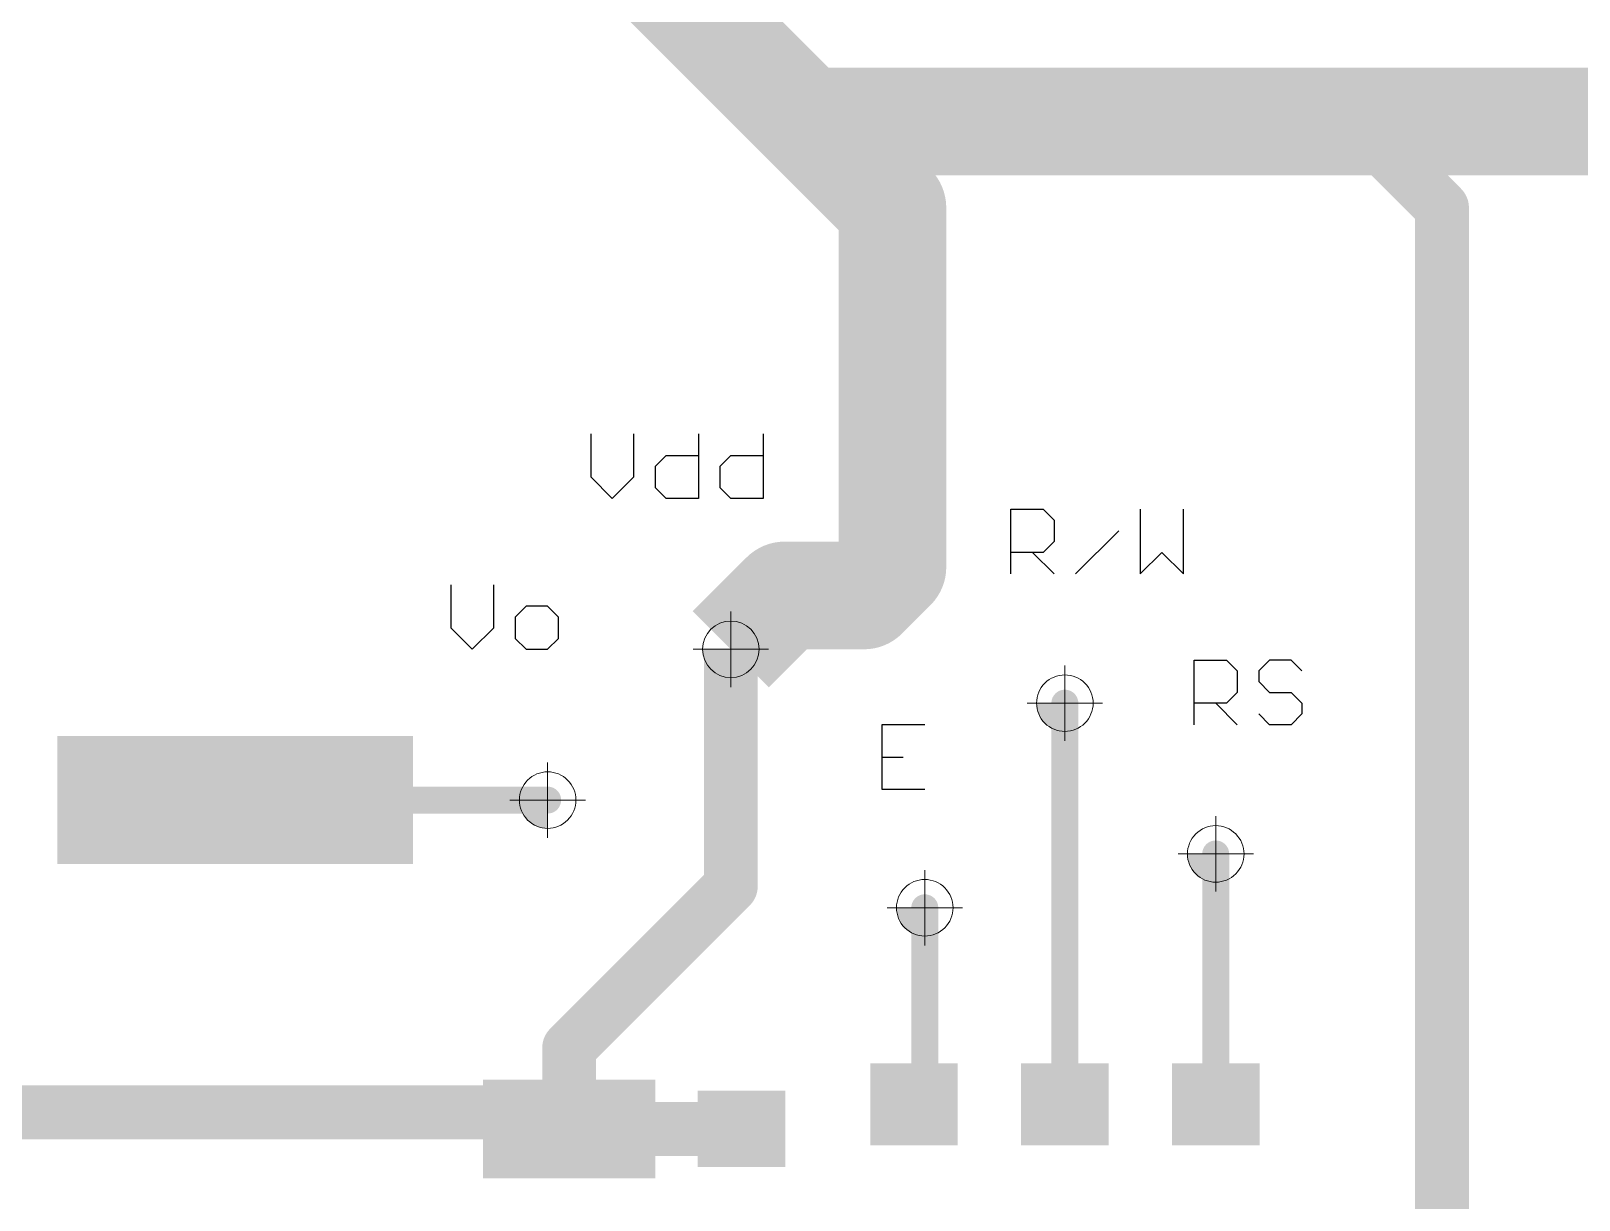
# Model space of a CAD drawing. Header units: millimetres. Extents: x 1557 to 2774, y 1107 to 1474.
# Drawn here: x 1669.47 to 1683.84, y 1399.06 to 1409.91 of the extents above; entities that cross this region are included whole.
import ezdxf

# ---------------------------------------------------------------- set-up
doc = ezdxf.new("R2010")
doc.units = ezdxf.units.MM
for name, color, linetype in [('PDF _Геометрия', 7, 'Continuous'), ('PDF _Сплошная заливка', 7, 'Continuous'), ('TopLayer', 1, 'Continuous')]:
    doc.layers.add(name, color=color, linetype=linetype)

msp = doc.modelspace()

# ---------------------------------------------------------------- hatches: boundary and pattern name
h = msp.add_hatch()
h.set_pattern_fill('ANSI31', color=256)
h.set_pattern_definition([(45, (43.55717398585466, -8.699915543230873), (-2.245064030267288, 2.245064030267288), [])])
h.paths.add_polyline_path([(1705.697023900691, 1410.451677578444), (1705.697023900691, 1410.897676178444), (1705.643023500691, 1410.897676178444), (1705.643023500691, 1411.164675898444), (1706.697021900691, 1411.164675898444), (1706.697021900691, 1411.418675898444), (1705.643023500691, 1411.418675898444), (1705.643023500691, 1411.685675618444), (1705.697023900691, 1411.685675618444), (1705.697023900691, 1412.059700778444), (1705.572020340691, 1412.143226138444), (1705.047022660691, 1411.925764038444), (1704.434730260691, 1412.179383038444), (1704.365522880691, 1412.346464238444), (1704.240524400691, 1412.346464238444), (1704.114276240691, 1412.041674398444), (1704.268776820691, 1411.668675398444), (1703.668812418456, 1411.668675398444, -0.1097177035820696), (1703.697020280691, 1411.541675398444, -0.1097177035822812), (1703.668812418456, 1411.414675398444), (1704.268776820691, 1411.414675398444), (1704.050644160691, 1410.888052118444), (1703.524020880691, 1410.669919458444), (1703.524020880691, 1411.26988386068, -0.2221091514610513), (1703.270020880691, 1411.26988386068), (1703.270020880691, 1410.669919458444), (1702.897019340691, 1410.824420038444), (1702.524020340691, 1410.669919458444), (1702.524020340691, 1411.26988386068, -0.2221091514610513), (1702.270020340691, 1411.26988386068), (1702.270020340691, 1410.669919458444), (1701.897021340691, 1410.824420038444), (1701.524022340691, 1410.669919458444), (1701.524022340691, 1411.26988386068, -0.2221091514610513), (1701.270022340691, 1411.26988386068), (1701.270022340691, 1410.669919458444), (1700.743399060691, 1410.888052118444), (1700.525266400691, 1411.414675398444), (1701.125230802927, 1411.414675398444, -0.1097177035822812), (1701.097022940691, 1411.541675398444, -0.1097177035820696), (1701.125230802927, 1411.668675398444), (1700.525266400691, 1411.668675398444), (1700.679766980691, 1412.041674398444), (1700.525266400691, 1412.414675938444), (1701.125230802927, 1412.414675938444, -0.1097177035820696), (1701.097022940691, 1412.541675938444, -0.1097177035820696), (1701.125230802927, 1412.668675938444), (1700.525266400691, 1412.668675938444), (1700.639464800691, 1412.944377698444), (1700.625296680691, 1412.965581618444), (1700.484240320691, 1412.951690358444), (1700.309315600691, 1412.529382338444), (1699.697023200691, 1412.275763338444), (1699.300760340691, 1412.439900678444), (1699.151022260691, 1412.439900678444), (1699.151022260691, 1412.418676438444), (1698.097023860691, 1412.418676438444), (1698.097023860691, 1412.164676438444), (1699.151022260691, 1412.164676438444), (1699.151022260691, 1411.897676718444), (1699.097021860691, 1411.897676718444), (1699.097021860691, 1410.951676578444), (1699.097021860691, 1409.951676038444), (1699.097021860691, 1409.451677038444), (1698.125451540691, 1409.451677038444), (1698.097023860691, 1409.439901598444), (1697.897024260691, 1409.439901598444), (1697.897024260691, 1408.041674778444), (1699.295248540691, 1408.041674778444), (1699.295248540691, 1408.241676918444), (1699.307023980691, 1408.270104598444), (1699.307023980691, 1409.241674918444), (1705.487021780691, 1409.241674918444), (1705.487021780691, 1408.270104598444), (1705.498797220691, 1408.241676918444), (1705.498797220691, 1408.041674778444), (1706.897024040691, 1408.041674778444), (1706.897024040691, 1409.439901598444), (1706.697021900691, 1409.439901598444), (1706.668594220691, 1409.451677038444), (1705.697023900691, 1409.451677038444)])
h.paths.add_polyline_path([(1705.697023900691, 1415.631674838444), (1706.668594220691, 1415.631674838444), (1706.697021900691, 1415.643450278444), (1706.897024040691, 1415.643450278444), (1706.897024040691, 1415.785540418444), (1706.793089780691, 1415.854986558444), (1706.670019160691, 1415.804008758444), (1706.057726760691, 1416.057627758444), (1705.804107760691, 1416.669920158444), (1705.915042260691, 1416.937742838444), (1705.845596120691, 1417.041677098444), (1705.498797220691, 1417.041677098444), (1705.498797220691, 1416.841674958444), (1705.487021780691, 1416.813247278444), (1705.487021780691, 1415.841676958444), (1703.541023640691, 1415.841676958444), (1703.541023640691, 1415.787676558444), (1703.274021380691, 1415.787676558444), (1703.274021380691, 1416.841672418444), (1703.020021380691, 1416.841672418444), (1703.020021380691, 1415.787676558444), (1702.998797140691, 1415.787676558444), (1702.998797140691, 1415.637938478444), (1703.162934480691, 1415.241675618444), (1702.909315480691, 1414.629383218444), (1702.606880220691, 1414.504110418444), (1702.606880220691, 1414.379111938444), (1702.897019340691, 1414.258931838444), (1703.270020880691, 1414.413432418444), (1703.270020880691, 1413.813468016209, -0.2221091514610513), (1703.524020880691, 1413.813468016209), (1703.524020880691, 1414.413432418444), (1704.050644160691, 1414.195299758444), (1704.268776820691, 1413.668676478444), (1703.668812418456, 1413.668676478444, -0.1097177035820696), (1703.697020280691, 1413.541676478444, -0.1097177035820696), (1703.668812418456, 1413.414676478444), (1704.268776820691, 1413.414676478444), (1704.143359240691, 1413.111890698444), (1704.164603800691, 1413.078466838444), (1704.304959120691, 1413.090674078444), (1704.434730260691, 1413.403967838444), (1705.047022660691, 1413.657586838444), (1705.572022880691, 1413.440124738444), (1705.582454660691, 1413.441089938444), (1705.697023900691, 1413.523650098444), (1705.697023900691, 1414.451677198444)])
h.paths.add_polyline_path([(1701.431111680691, 1415.241675618444), (1701.636590060691, 1415.737742698444), (1701.567141380691, 1415.841676958444), (1699.307023980691, 1415.841676958444), (1699.307023980691, 1416.813247278444), (1699.295248540691, 1416.841674958444), (1699.295248540691, 1417.041677098444), (1697.897024260691, 1417.041677098444), (1697.897024260691, 1415.643450278444), (1698.097023860691, 1415.643450278444), (1698.125451540691, 1415.631674838444), (1699.097021860691, 1415.631674838444), (1699.097021860691, 1414.451677198444), (1699.097021860691, 1413.871556438444), (1699.200956120691, 1413.802107758444), (1699.697023200691, 1414.007586138444), (1700.309315600691, 1413.753967138444), (1700.367303800691, 1413.613969958444), (1700.502604520691, 1413.613969958444), (1700.743399060691, 1414.195299758444), (1701.270022340691, 1414.413432418444), (1701.270022340691, 1413.813468016209, -0.2221091514610513), (1701.524022340691, 1413.813468016209), (1701.524022340691, 1414.413432418444), (1701.897021340691, 1414.258931838444), (1702.087163200691, 1414.337692158444), (1702.087163200691, 1414.462690638444), (1701.684730680691, 1414.629383218444)])
h.paths.add_polyline_path([(1676.170016660691, 1350.424556078444), (1676.011505420691, 1350.807240098444), (1676.170016660691, 1351.189924118444), (1676.552700680691, 1351.348435358444), (1677.321789820691, 1351.348435358444), (1677.321789820691, 1351.536044838444), (1676.552700680691, 1351.536044838444), (1676.170016660691, 1351.694556078444), (1676.011505420691, 1352.077240098444), (1676.170016660691, 1352.459924118444), (1676.552700680691, 1352.618435358444), (1677.321789820691, 1352.618435358444), (1677.321789820691, 1352.806044838444), (1676.552700680691, 1352.806044838444), (1676.170016660691, 1352.964556078444), (1676.011505420691, 1353.347240098444), (1676.170016660691, 1353.729924118444), (1676.552700680691, 1353.888435358444), (1677.321789820691, 1353.888435358444), (1677.321789820691, 1354.076044838444), (1676.552700680691, 1354.076044838444), (1676.170016660691, 1354.234556078444), (1676.011505420691, 1354.617240098444), (1676.170016660691, 1354.999924118444), (1676.552700680691, 1355.158435358444), (1677.321789820691, 1355.158435358444), (1677.321789820691, 1355.346044838444), (1676.552700680691, 1355.346044838444), (1676.170016660691, 1355.504556078444), (1676.011505420691, 1355.887240098444), (1676.170016660691, 1356.269924118444), (1676.552700680691, 1356.428435358444), (1677.321789820691, 1356.428435358444), (1677.321789820691, 1356.616044838444), (1676.552700680691, 1356.616044838444), (1676.170016660691, 1356.774556078444), (1676.157212520691, 1356.805465338444), (1676.082699080691, 1356.805465338444), (1675.833956880691, 1356.908497898444), (1675.521277800691, 1357.221176978444), (1675.418245240691, 1357.469919178444), (1675.418245240691, 1358.969921258444), (1672.475761920691, 1358.969921258444), (1672.450897860691, 1358.844920238444), (1672.535385880691, 1358.809924118444), (1672.693897120691, 1358.427240098444), (1672.535385880691, 1358.044556078444), (1672.152701860691, 1357.886044838444), (1671.321789120691, 1357.886044838444), (1671.321789120691, 1357.756885838444), (1671.550699000691, 1357.756885838444), (1671.550699000691, 1357.157240098444), (1671.596770418606, 1357.157240098444, -0.1699659462996923), (1671.623640249758, 1357.188601409374, -0.7665071905786159), (1671.740200780691, 1357.157240098444), (1672.002702160691, 1357.157240098444, -0.2579331722844079), (1672.072887921849, 1357.284242638444), (1671.804699000691, 1357.284242638444), (1671.804699000691, 1357.756885838444), (1672.152701860691, 1357.756885838444), (1672.576714220691, 1357.581252458444), (1672.699741660691, 1357.284242638444), (1672.232515799534, 1357.284242638444, -0.2579331722844079), (1672.302701560691, 1357.157240098444, -0.2579162025869547), (1672.232523882425, 1357.030242638444), (1672.699744200691, 1357.030242638444), (1672.576714220691, 1356.733227738444), (1672.152701860691, 1356.557594358444), (1671.804699000691, 1356.557594358444), (1671.804699000691, 1357.030242638444), (1672.072879838958, 1357.030242638444, -0.2579162025869743), (1672.002702160691, 1357.157240098444), (1671.740200780691, 1357.157240098444, -0.2673960152931364), (1671.709062851624, 1357.103178807513, -0.7665071905690961), (1671.592502320691, 1357.134540118444), (1671.550699000691, 1357.134540118444), (1671.550699000691, 1356.557594358444), (1671.321789120691, 1356.557594358444), (1671.321789120691, 1356.428435358444), (1672.152701860691, 1356.428435358444), (1672.535385880691, 1356.269924118444), (1672.693897120691, 1355.887240098444), (1672.535385880691, 1355.504556078444), (1672.152701860691, 1355.346044838444), (1671.321789120691, 1355.346044838444), (1671.321789120691, 1355.158435358444), (1672.152701860691, 1355.158435358444), (1672.535385880691, 1354.999924118444), (1672.693897120691, 1354.617240098444), (1672.535385880691, 1354.234556078444), (1672.152701860691, 1354.076044838444), (1671.321789120691, 1354.076044838444), (1671.321789120691, 1353.888435358444), (1672.152701860691, 1353.888435358444), (1672.535385880691, 1353.729924118444), (1672.693897120691, 1353.347240098444), (1672.535385880691, 1352.964556078444), (1672.152701860691, 1352.806044838444), (1671.321789120691, 1352.806044838444), (1671.321789120691, 1352.618435358444), (1672.152701860691, 1352.618435358444), (1672.535385880691, 1352.459924118444), (1672.693897120691, 1352.077240098444), (1672.535385880691, 1351.694556078444), (1672.152701860691, 1351.536044838444), (1671.321789120691, 1351.536044838444), (1671.321789120691, 1351.348435358444), (1672.152701860691, 1351.348435358444), (1672.535385880691, 1351.189924118444), (1672.693897120691, 1350.807240098444), (1672.535385880691, 1350.424556078444), (1672.152701860691, 1350.266044838444), (1671.321789120691, 1350.266044838444), (1671.321789120691, 1350.078435358444), (1672.152701860691, 1350.078435358444), (1672.535385880691, 1349.919924118444), (1672.693897120691, 1349.537240098444), (1672.535385880691, 1349.154556078444), (1672.391416140691, 1349.094921958444), (1672.416280200691, 1348.969920938444), (1674.452702340691, 1348.969920938444), (1674.452702340691, 1349.424735878444, -0.4142135623725622), (1674.390203100691, 1349.487235118444, -1), (1674.515201580691, 1349.487235118444, -0.4142135623736279), (1674.452702340691, 1349.424735878444), (1674.452702340691, 1348.969920938444), (1676.289122340691, 1348.969920938444), (1676.313986400691, 1349.094921958444), (1676.170016660691, 1349.154556078444), (1676.011505420691, 1349.537240098444), (1676.170016660691, 1349.919924118444), (1676.540625520691, 1350.073434098444), (1676.540625520691, 1350.271046098444)])
h.paths.add_polyline_path([(1674.479700000691, 1351.210485418444), (1674.479700000691, 1351.81044982068, -0.2221091514610513), (1674.225700000691, 1351.81044982068), (1674.225700000691, 1351.210485418444), (1673.699076720691, 1351.428618078444), (1673.480944060691, 1351.955241358444), (1674.080908462927, 1351.955241358444, -0.1097177035820697), (1674.052700600691, 1352.082241358444, -0.1097177035820696), (1674.080908462927, 1352.209241358444), (1673.480944060691, 1352.209241358444), (1673.614733480691, 1352.532240458444), (1673.480944060691, 1352.855239558444), (1674.080908462927, 1352.855239558444, -0.1097177035820697), (1674.052700600691, 1352.982239558444, -0.1097177035820696), (1674.080908462927, 1353.109239558444), (1673.480944060691, 1353.109239558444), (1673.635444640691, 1353.482241098444), (1673.480944060691, 1353.855240098444), (1674.080908462927, 1353.855240098444, -0.1097177035820756), (1674.052700600691, 1353.982240098444, -0.1097177035822814), (1674.080908462927, 1354.109240098444), (1673.480944060691, 1354.109240098444), (1673.614733480691, 1354.432239198444), (1673.480944060691, 1354.755240838444), (1674.080908462927, 1354.755240838444, -0.1097177035820697), (1674.052700600691, 1354.882240838444, -0.1097177035822814), (1674.080908462927, 1355.009240838444), (1673.480944060691, 1355.009240838444), (1673.614733480691, 1355.332239938444), (1673.480944060691, 1355.655241578444), (1674.080908462927, 1355.655241578444, -0.1097177035820697), (1674.052700600691, 1355.782241578444, -0.1097177035822814), (1674.080908462927, 1355.909241578444), (1673.480944060691, 1355.909241578444), (1673.699076720691, 1356.435864858444), (1674.225700000691, 1356.653997518444), (1674.225700000691, 1356.054033116209, -0.2221091514610513), (1674.479700000691, 1356.054033116209), (1674.479700000691, 1356.653997518444), (1675.006323280691, 1356.435864858444), (1675.224455940691, 1355.909241578444), (1674.624491538456, 1355.909241578444, -0.1097177035822814), (1674.652699400691, 1355.782241578444, -0.1097177035820696), (1674.624491538456, 1355.655241578444), (1675.224455940691, 1355.655241578444), (1675.090666520691, 1355.332239938444), (1675.224455940691, 1355.009240838444), (1674.624491538456, 1355.009240838444, -0.1097177035822814), (1674.652699400691, 1354.882240838444, -0.1097177035820696), (1674.624491538456, 1354.755240838444), (1675.224455940691, 1354.755240838444), (1675.090666520691, 1354.432239198444), (1675.224455940691, 1354.109240098444), (1674.624491538456, 1354.109240098444, -0.1097177035822747), (1674.652699400691, 1353.982240098444, -0.1097177035820696), (1674.624491538456, 1353.855240098444), (1675.224455940691, 1353.855240098444), (1675.069955360691, 1353.482241098444), (1675.224455940691, 1353.109239558444), (1674.624491538456, 1353.109239558444, -0.1097177035820697), (1674.652699400691, 1352.982239558444, -0.1097177035820696), (1674.624491538456, 1352.855239558444), (1675.224455940691, 1352.855239558444), (1675.090666520691, 1352.532240458444), (1675.224455940691, 1352.209241358444), (1674.624491538456, 1352.209241358444, -0.1097177035820697), (1674.652699400691, 1352.082241358444, -0.1097177035820696), (1674.624491538456, 1351.955241358444), (1675.224455940691, 1351.955241358444), (1675.006323280691, 1351.428618078444)], flags=16)
h.paths.add_polyline_path([(1674.177699080691, 1352.082241358444, -1), (1674.527700920691, 1352.082241358444, -1)], flags=0)
h.paths.add_polyline_path([(1674.177699080691, 1352.982239558444, -1), (1674.527700920691, 1352.982239558444, -1)], flags=0)
h.paths.add_polyline_path([(1674.177699080691, 1353.982240098444, -1), (1674.527700920691, 1353.982240098444, -1)], flags=0)
h.paths.add_polyline_path([(1674.177699080691, 1354.882240838444, -1), (1674.527700920691, 1354.882240838444, -1)], flags=0)
h.paths.add_polyline_path([(1674.177699080691, 1355.782241578444, -1), (1674.527700920691, 1355.782241578444, -1)], flags=0)
at = {"layer": 'PDF _Сплошная заливка', "transparency": 33554559}
for points in [[(1675.707503318948, 1404.169966522745, 0.4141580432256388), (1675.970005898977, 1403.907463942771), (1675.970005898977, 1403.907463942713), (1675.970005898977, 1403.907463942713), (1675.970005898977, 1404.169966522745), (1675.970005898977, 1404.169966522745)], [(1678.807510269299, 1403.66998924273, 0.4142084402956571), (1679.070012849336, 1403.407486662717), (1679.070012849336, 1403.407486662698), (1679.070012849336, 1403.407486662698), (1679.070012849336, 1403.66998924273), (1679.070012849336, 1403.66998924273)], [(1674.007498369467, 1402.769992391381, 0.1988982045311344), (1674.084368833414, 1402.584360275299), (1674.08436883337, 1402.584360275259, 0.1987974352991013), (1674.27000094951, 1402.507489811374), (1674.27000094951, 1402.507489811356), (1674.27000094951, 1402.507489811356), (1674.27000094951, 1402.769992391381), (1674.27000094951, 1402.769992391381)], [(1680.207512270178, 1402.269985125185, 0.1989561130576802), (1680.284418011913, 1402.084353009037), (1680.284418011936, 1402.084353009055, 0.1988800819539891), (1680.470014850199, 1402.007482545142), (1680.470014850199, 1402.007482545156), (1680.470014850199, 1402.007482545156), (1680.470014850199, 1402.269985125185), (1680.470014850199, 1402.269985125185)], [(1677.507521010576, 1401.769977506207, 0.4142588361748107), (1677.770023590619, 1401.507474926233), (1677.770023590619, 1401.507474926174), (1677.770023590619, 1401.507474926174), (1677.770023590619, 1401.769977506207), (1677.770023590619, 1401.769977506207)]]:
    msp.add_hatch(color=7, dxfattribs=at).paths.add_polyline_path(points)

# ---------------------------------------------------------------- linework, layer by layer
at = {"layer": 'PDF _Геометрия', "lineweight": 9}
for points in [[(1675.970076454701, 1403.81983373054), (1675.970076454701, 1404.52009931495)], [(1676.320032857587, 1404.170142912064), (1675.620120051815, 1404.170142912064)], [(1679.069942293611, 1403.320068117703), (1679.069942293611, 1404.019980923483)], [(1679.419898696497, 1403.670024520589), (1678.71998589071, 1403.670024520589)], [(1674.270036227373, 1402.420000710633), (1674.270036227373, 1403.119913516412)], [(1674.619992630259, 1402.769957113519), (1673.920079824472, 1402.769957113519)], [(1680.470120683794, 1401.919887610846), (1680.470120683794, 1402.619800416618)], [(1680.82007708668, 1402.269844013732), (1680.120164280908, 1402.269844013732)], [(1677.769953034888, 1401.420126936904), (1677.769953034888, 1402.120039742684)], [(1678.119909437774, 1401.770083339798), (1677.419996632001, 1401.770083339798)]]:
    msp.add_lwpolyline(points, dxfattribs=at)
for points in [[(1676.232543756875, 1404.170142912064, 0.413810573415856), (1675.970076454701, 1404.43261021426, 0.4138105736961412), (1675.707609152528, 1404.170142912064, 0.4140361062934648), (1675.970076454701, 1403.907322831241, 0.4140361065424096)], [(1679.33240959577, 1403.670024520589, 0.4143145159753991), (1679.069942293611, 1403.932491822836, 0.4143145163056308), (1678.807474991437, 1403.670024520589, 0.4143145163979607), (1679.069942293611, 1403.4075572185, 0.4143145160679307)], [(1674.532503529532, 1402.769957113519, 0.4143145159909135), (1674.270036227373, 1403.032424415715, 0.414314516085409), (1674.007568925206, 1402.769957113519, 0.4143145160421405), (1674.270036227373, 1402.507489811396, 0.4143145159474935)], [(1680.732587985953, 1402.269844013732, 0.414314516081581), (1680.470120683794, 1402.532311315953, 0.4143145163399836), (1680.207653381707, 1402.269844013732, 0.4143145158733476), (1680.470120683794, 1402.007376711525, 0.4143145159914174)], [(1678.032420337054, 1401.770083339798, 0.4143145159789755), (1677.769953034888, 1402.032550641931, 0.4143145162442287), (1677.507485732772, 1401.770083339798, 0.4143145162458405), (1677.769953034888, 1401.507616037653, 0.4143145159805874)]]:
    msp.add_lwpolyline(points, format="xyb", close=True, dxfattribs=at)
at = {"layer": 'TopLayer'}
for p, q in [((1674.670019660691, 1406.169725258444), (1674.670019660691, 1405.769855598444)), ((1675.069889320691, 1405.769855598444), (1675.069889320691, 1406.169725258444)), ((1675.669695080691, 1406.169725258444), (1675.669695080691, 1405.569919498444)), ((1676.269500840691, 1406.169725258444), (1676.269500840691, 1405.569919498444)), ((1675.269825420691, 1405.869822378444), (1675.369792200691, 1405.969789158444)), ((1675.369792200691, 1405.969789158444), (1675.669695080691, 1405.969789158444)), ((1675.869631180691, 1405.869822378444), (1675.969597960691, 1405.969789158444)), ((1675.969597960691, 1405.969789158444), (1676.269500840691, 1405.969789158444)), ((1675.269825420691, 1405.669886278444), (1675.269825420691, 1405.869822378444)), ((1675.869631180691, 1405.669886278444), (1675.869631180691, 1405.869822378444)), ((1674.670019660691, 1405.769855598444), (1674.869955760691, 1405.569919498444)), ((1674.869955760691, 1405.569919498444), (1675.069889320691, 1405.769855598444)), ((1675.369792200691, 1405.569919498444), (1675.269825420691, 1405.669886278444)), ((1675.969597960691, 1405.569919498444), (1675.869631180691, 1405.669886278444)), ((1675.669695080691, 1405.569919498444), (1675.369792200691, 1405.569919498444)), ((1676.269500840691, 1405.569919498444), (1675.969597960691, 1405.569919498444)), ((1678.570019480691, 1404.869918358444), (1678.570019480691, 1405.469724118444)), ((1678.570019480691, 1405.469724118444), (1678.869922360691, 1405.469724118444)), ((1678.869922360691, 1405.469724118444), (1678.969889140691, 1405.369754798444)), ((1679.769631000691, 1405.469724118444), (1679.769631000691, 1404.869918358444)), ((1680.169500660691, 1404.869918358444), (1680.169500660691, 1405.469724118444)), ((1678.969889140691, 1405.369754798444), (1678.969889140691, 1405.169821238444)), ((1679.169825240691, 1404.869918358444), (1679.569694900691, 1405.269788018444)), ((1678.969889140691, 1405.169821238444), (1678.869922360691, 1405.069854458444)), ((1678.869922360691, 1405.069854458444), (1678.570019480691, 1405.069854458444)), ((1678.769955580691, 1405.069854458444), (1678.969889140691, 1404.869918358444)), ((1679.769631000691, 1404.869918358444), (1679.969567100691, 1405.069854458444)), ((1679.969567100691, 1405.069854458444), (1680.169500660691, 1404.869918358444)), ((1673.370019720691, 1404.769725518444), (1673.370019720691, 1404.369855858444)), ((1673.769889380691, 1404.369855858444), (1673.769889380691, 1404.769725518444)), ((1674.069792260691, 1404.569789418444), (1673.969825480691, 1404.469822638444)), ((1674.269728360691, 1404.569789418444), (1674.069792260691, 1404.569789418444)), ((1674.369695140691, 1404.469822638444), (1674.269728360691, 1404.569789418444)), ((1673.969825480691, 1404.469822638444), (1673.969825480691, 1404.269886538444)), ((1674.369695140691, 1404.269886538444), (1674.369695140691, 1404.469822638444)), ((1673.370019720691, 1404.369855858444), (1673.569955820691, 1404.169919758444)), ((1673.569955820691, 1404.169919758444), (1673.769889380691, 1404.369855858444)), ((1673.969825480691, 1404.269886538444), (1674.069792260691, 1404.169919758444)), ((1674.269728360691, 1404.169919758444), (1674.369695140691, 1404.269886538444)), ((1674.069792260691, 1404.169919758444), (1674.269728360691, 1404.169919758444)), ((1680.270018620691, 1403.469918618444), (1680.270018620691, 1404.069724378444)), ((1680.270018620691, 1404.069724378444), (1680.569921500691, 1404.069724378444)), ((1680.569921500691, 1404.069724378444), (1680.669888280691, 1403.969755058444)), ((1680.669888280691, 1403.969755058444), (1680.669888280691, 1403.769821498444)), ((1680.969791160691, 1404.069724378444), (1680.869824380691, 1403.969755058444)), ((1680.869824380691, 1403.969755058444), (1680.869824380691, 1403.869788278444)), ((1681.169727260691, 1404.069724378444), (1680.969791160691, 1404.069724378444)), ((1681.269694040691, 1403.969755058444), (1681.169727260691, 1404.069724378444)), ((1680.869824380691, 1403.869788278444), (1680.969791160691, 1403.769821498444)), ((1680.569921500691, 1403.669854718444), (1680.270018620691, 1403.669854718444)), ((1680.469954720691, 1403.669854718444), (1680.669888280691, 1403.469918618444)), ((1680.669888280691, 1403.769821498444), (1680.569921500691, 1403.669854718444)), ((1680.969791160691, 1403.769821498444), (1681.169727260691, 1403.769821498444)), ((1681.169727260691, 1403.769821498444), (1681.269694040691, 1403.669854718444)), ((1681.269694040691, 1403.669854718444), (1681.269694040691, 1403.569885398444)), ((1680.969791160691, 1403.469918618444), (1680.869824380691, 1403.569885398444)), ((1681.269694040691, 1403.569885398444), (1681.169727260691, 1403.469918618444)), ((1677.769889000691, 1403.469725578444), (1677.370019340691, 1403.469725578444)), ((1677.370019340691, 1403.469725578444), (1677.370019340691, 1402.869919818444)), ((1681.169727260691, 1403.469918618444), (1680.969791160691, 1403.469918618444)), ((1677.370019340691, 1403.169822698444), (1677.569955440691, 1403.169822698444)), ((1677.370019340691, 1402.869919818444), (1677.769889000691, 1402.869919818444))]:
    msp.add_line(p, q, dxfattribs=at)
for points, const_width in [([(1672.870018180691, 1412.869920138444), (1676.670018200691, 1409.069920118444)], 1.00000054), ([(1676.670018200691, 1409.069920118444), (1681.770018160691, 1409.069920118444)], 1.00000054), ([(1676.670018200691, 1409.069920118444), (1677.469495900691, 1408.270442418444)], 1.00000054), ([(1681.770018160691, 1409.069920118444), (1687.270017320691, 1409.069920118444)], 1.00000054), ([(1681.770018160691, 1409.069920118444), (1682.570016560691, 1408.269921718444)], 0.499999), ([(1677.469495900691, 1404.933527578444), (1677.469495900691, 1408.270442418444)], 1.00000054), ([(1682.570016560691, 1397.444622058444), (1682.570016560691, 1408.269921718444)], 0.499999), ([(1677.205892160691, 1404.669923838444), (1677.469495900691, 1404.933527578444)], 1.00000054), ([(1675.970019600691, 1404.169919758444), (1676.470023680691, 1404.669923838444)], 1.00000054), ([(1676.470023680691, 1404.669923838444), (1677.205892160691, 1404.669923838444)], 1.00000054), ([(1675.970019600691, 1401.969921618444), (1675.970019600691, 1404.169919758444)], 0.499999), ([(1679.070018480691, 1399.944619598444), (1679.070018480691, 1403.669918218444)], 0.2499995), ([(1671.370018640691, 1402.769917478444), (1674.270017920691, 1402.769917478444)], 0.2499995), ([(1680.470018220691, 1399.944619598444), (1680.470018220691, 1402.269918478444)], 0.2499995), ([(1674.470020060691, 1400.469922078444), (1675.970019600691, 1401.969921618444)], 0.499999), ([(1677.770018540691, 1400.044619398444), (1677.770018540691, 1401.769919478444)], 0.2499995), ([(1674.470020060691, 1399.716118658444), (1674.470020060691, 1400.469922078444)], 0.499999), ([(1665.070018540691, 1399.869918198444), (1674.316220520691, 1399.869918198444)], 0.499999), ([(1674.316220520691, 1399.869918198444), (1674.470020060691, 1399.716118658444)], 0.499999), ([(1677.670018740691, 1399.944619598444), (1677.770018540691, 1400.044619398444)], 0.2499995), ([(1674.470020060691, 1399.716118658444), (1676.068518260691, 1399.716118658444)], 0.499999), ([(1676.068518260691, 1399.716118658444), (1676.070019400691, 1399.717619798444)], 0.499999)]:
    msp.add_lwpolyline(points, dxfattribs=dict(at, const_width=const_width))
for points, const_width in [([(1676.420018700691, 1409.069920118444, 1), (1676.920017700691, 1409.069920118444, 1)], 0.499999), ([(1676.420018700691, 1409.069920118444, 1), (1676.920017700691, 1409.069920118444, 1)], 0.499999), ([(1676.420018700691, 1409.069920118444, 1), (1676.920017700691, 1409.069920118444, 1)], 0.499999), ([(1681.520018660691, 1409.069920118444, 1), (1682.020017660691, 1409.069920118444, 1)], 0.499999), ([(1681.520018660691, 1409.069920118444, 1), (1682.020017660691, 1409.069920118444, 1)], 0.499999), ([(1681.645019680691, 1409.069920118444, 1), (1681.895016640691, 1409.069920118444, 1)], 0.2499995), ([(1677.219496400691, 1408.270442418444, 1), (1677.719495400691, 1408.270442418444, 1)], 0.499999), ([(1677.219496400691, 1408.270442418444, 1), (1677.719495400691, 1408.270442418444, 1)], 0.499999), ([(1682.445018080691, 1408.269921718444, 1), (1682.695015040691, 1408.269921718444, 1)], 0.2499995), ([(1682.445018080691, 1408.269921718444, 1), (1682.695015040691, 1408.269921718444, 1)], 0.2499995), ([(1677.219496400691, 1404.933527578444, 1), (1677.719495400691, 1404.933527578444, 1)], 0.499999), ([(1677.219496400691, 1404.933527578444, 1), (1677.719495400691, 1404.933527578444, 1)], 0.499999), ([(1676.220024180691, 1404.669923838444, 1), (1676.720023180691, 1404.669923838444, 1)], 0.499999), ([(1676.220024180691, 1404.669923838444, 1), (1676.720023180691, 1404.669923838444, 1)], 0.499999), ([(1676.955892660691, 1404.669923838444, 1), (1677.455891660691, 1404.669923838444, 1)], 0.499999), ([(1676.955892660691, 1404.669923838444, 1), (1677.455891660691, 1404.669923838444, 1)], 0.499999), ([(1679.007519240691, 1403.669918218444, 1), (1679.132517720691, 1403.669918218444, 1)], 0.12499848), ([(1671.307519400691, 1402.769917478444, 1), (1671.432517880691, 1402.769917478444, 1)], 0.12499848), ([(1674.207518680691, 1402.769917478444, 1), (1674.332517160691, 1402.769917478444, 1)], 0.12499848), ([(1680.407518980691, 1402.269918478444, 1), (1680.532517460691, 1402.269918478444, 1)], 0.12499848), ([(1675.845021120691, 1401.969921618444, 1), (1676.095018080691, 1401.969921618444, 1)], 0.2499995), ([(1675.845021120691, 1401.969921618444, 1), (1676.095018080691, 1401.969921618444, 1)], 0.2499995), ([(1677.707519300691, 1401.769919478444, 1), (1677.832517780691, 1401.769919478444, 1)], 0.12499848), ([(1674.345021580691, 1400.469922078444, 1), (1674.595018540691, 1400.469922078444, 1)], 0.2499995), ([(1674.345021580691, 1400.469922078444, 1), (1674.595018540691, 1400.469922078444, 1)], 0.2499995), ([(1674.191222040691, 1399.869918198444, 1), (1674.441219000691, 1399.869918198444, 1)], 0.2499995), ([(1674.191222040691, 1399.869918198444, 1), (1674.441219000691, 1399.869918198444, 1)], 0.2499995), ([(1677.607519500691, 1399.944619598444, 1), (1677.732517980691, 1399.944619598444, 1)], 0.12499848), ([(1677.707519300691, 1400.044619398444, 1), (1677.832517780691, 1400.044619398444, 1)], 0.12499848), ([(1677.707519300691, 1400.044619398444, 1), (1677.832517780691, 1400.044619398444, 1)], 0.12499848), ([(1679.007519240691, 1399.944619598444, 1), (1679.132517720691, 1399.944619598444, 1)], 0.12499848), ([(1680.407518980691, 1399.944619598444, 1), (1680.532517460691, 1399.944619598444, 1)], 0.12499848), ([(1674.345021580691, 1399.716118658444, 1), (1674.595018540691, 1399.716118658444, 1)], 0.2499995), ([(1674.345021580691, 1399.716118658444, 1), (1674.595018540691, 1399.716118658444, 1)], 0.2499995), ([(1674.345021580691, 1399.716118658444, 1), (1674.595018540691, 1399.716118658444, 1)], 0.2499995), ([(1675.943519780691, 1399.716118658444, 1), (1676.193516740691, 1399.716118658444, 1)], 0.2499995), ([(1675.943519780691, 1399.716118658444, 1), (1676.193516740691, 1399.716118658444, 1)], 0.2499995), ([(1675.945020920691, 1399.717619798444, 1), (1676.195017880691, 1399.717619798444, 1)], 0.2499995)]:
    msp.add_lwpolyline(points, format="xyb", close=True, dxfattribs=dict(at, const_width=const_width))
for points in [[(1673.020017880691, 1402.174917398444), (1673.020017880691, 1403.364917558444), (1669.720019400691, 1402.174917398444), (1669.720019400691, 1403.364917558444)], [(1678.076418740691, 1399.563619598444), (1678.076418740691, 1400.325619598444), (1677.263618740691, 1399.563619598444), (1677.263618740691, 1400.325619598444)], [(1679.476418480691, 1399.563619598444), (1679.476418480691, 1400.325619598444), (1678.663618480691, 1399.563619598444), (1678.663618480691, 1400.325619598444)], [(1680.876418220691, 1399.563619598444), (1680.876418220691, 1400.325619598444), (1680.063618220691, 1399.563619598444), (1680.063618220691, 1400.325619598444)], [(1675.270120060691, 1399.258918658444), (1675.270120060691, 1400.173318658444), (1673.669920060691, 1399.258918658444), (1673.669920060691, 1400.173318658444)], [(1676.476419400691, 1399.362019798444), (1676.476419400691, 1400.073219798444), (1675.663619400691, 1399.362019798444), (1675.663619400691, 1400.073219798444)]]:
    msp.add_solid(points, dxfattribs=at)

doc.saveas('drawing.dxf')
